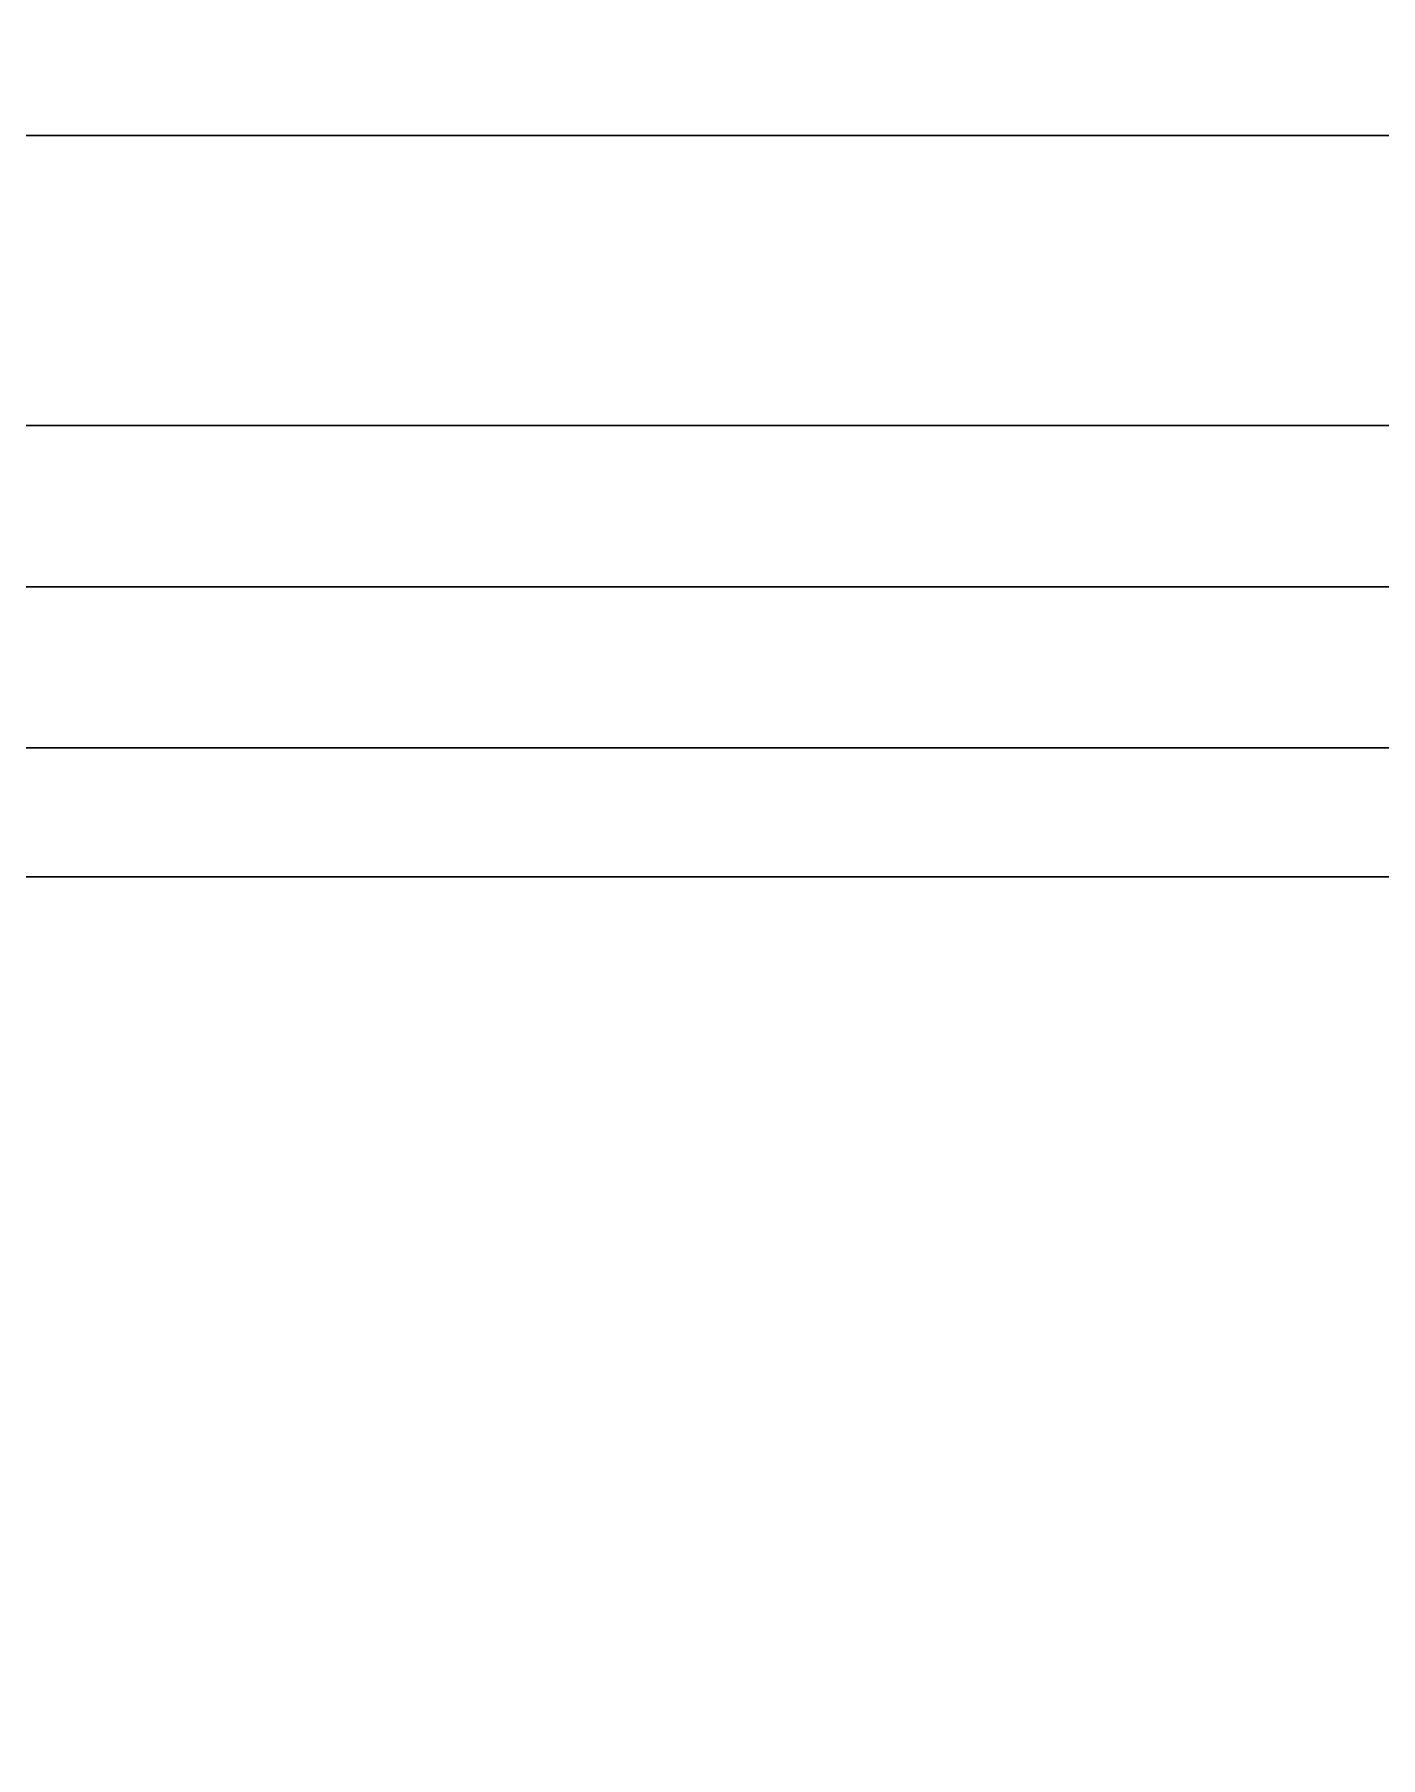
# Model space of a CAD drawing. Extents: x 0 to 6014, y -2453 to 0.
# Drawn here: x 331.5 to 415, y -1572.6 to -1465.7 of the extents above; entities that cross this region are included whole.
import ezdxf

# ---------------------------------------------------------------- set-up
doc = ezdxf.new("R2010")
doc.units = 0
for name, color, linetype in [('LAYER0', 7, 'CONTINUOUS'), ('LAYER1', 7, 'CONTINUOUS'), ('LAYER506', 254, 'CONTINUOUS'), ('LAYER606', 7, 'CONTINUOUS'), ('LAYER607', 7, 'CONTINUOUS'), ('LAYER610', 7, 'CONTINUOUS'), ('LAYER621', 254, 'CONTINUOUS')]:
    doc.layers.add(name, color=color, linetype=linetype)

msp = doc.modelspace()

# ---------------------------------------------------------------- linework, layer by layer
at = {"layer": 'LAYER0'}
for points, invisible_edges in [([(1065, -10), (0, -1840), (0, -10), (1065, -10)], 1), ([(0, -1840), (1065, -10), (1065, -265), (0, -1840)], 5), ([(2107, -1840, 5), (0, -10, 5), (0, -1840, 5), (2107, -1840, 5)], 1), ([(0, -10, 5), (2107, -1840, 5), (1065, -265, 5), (0, -10, 5)], 7), ([(0, -1840), (1065, -265), (2107, -1840), (0, -1840)], 3)]:
    msp.add_3dface(points, dxfattribs=dict(at, invisible_edges=invisible_edges))
at = {"layer": 'LAYER506', "invisible_edges": 1}
for points in [[(97, -1500, 2293), (2247, -1518, 2293), (97, -1518, 2293), (97, -1500, 2293)], [(2247, -1518, 2293), (97, -1500, 2293), (2247, -1500, 2293), (2247, -1518, 2293)], [(2247, -1500, 2363), (97, -1518, 2363), (2247, -1518, 2363), (2247, -1500, 2363)], [(97, -1518, 2363), (2247, -1500, 2363), (97, -1500, 2363), (97, -1518, 2363)], [(97, -1500, 2293), (2247, -1500, 2363), (2247, -1500, 2293), (97, -1500, 2293)], [(2247, -1500, 2363), (97, -1500, 2293), (97, -1500, 2363), (2247, -1500, 2363)], [(97, -1518, 2363), (2247, -1518, 2293), (2247, -1518, 2363), (97, -1518, 2363)], [(2247, -1518, 2293), (97, -1518, 2363), (97, -1518, 2293), (2247, -1518, 2293)]]:
    msp.add_3dface(points, dxfattribs=at)
at = {"layer": 'LAYER606', "invisible_edges": 1}
for points in [[(265, -1690, 156), (899, -1490, 156), (899, -1690, 156), (265, -1690, 156)], [(899, -1490, 156), (265, -1690, 156), (265, -1490, 156), (899, -1490, 156)], [(265, -1490, 174), (899, -1490, 156), (265, -1490, 156), (265, -1490, 174)], [(899, -1490, 156), (265, -1490, 174), (899, -1490, 174), (899, -1490, 156)], [(265, -1490, 174), (899, -1690, 174), (899, -1490, 174), (265, -1490, 174)], [(899, -1690, 174), (265, -1490, 174), (265, -1690, 174), (899, -1690, 174)]]:
    msp.add_3dface(points, dxfattribs=at)
at = {"layer": 'LAYER607', "invisible_edges": 1}
for points in [[(899, -1690, 2292), (265, -1490, 2292), (265, -1690, 2292), (899, -1690, 2292)], [(265, -1490, 2292), (899, -1690, 2292), (899, -1490, 2292), (265, -1490, 2292)], [(899, -1490, 2274), (265, -1490, 2292), (899, -1490, 2292), (899, -1490, 2274)], [(265, -1490, 2292), (899, -1490, 2274), (265, -1490, 2274), (265, -1490, 2292)], [(899, -1490, 2274), (265, -1690, 2274), (265, -1490, 2274), (899, -1490, 2274)], [(265, -1690, 2274), (899, -1490, 2274), (899, -1690, 2274), (265, -1690, 2274)]]:
    msp.add_3dface(points, dxfattribs=at)
at = {"layer": 'LAYER610', "invisible_edges": 1}
for points in [[(899, -1690, 407), (265, -1510, 407), (265, -1690, 407), (899, -1690, 407)], [(265, -1510, 407), (899, -1690, 407), (899, -1510, 407), (265, -1510, 407)], [(899, -1510, 389), (265, -1510, 407), (899, -1510, 407), (899, -1510, 389)], [(265, -1510, 407), (899, -1510, 389), (265, -1510, 389), (265, -1510, 407)], [(899, -1510, 389), (265, -1690, 389), (265, -1510, 389), (899, -1510, 389)], [(265, -1690, 389), (899, -1510, 389), (899, -1690, 389), (265, -1690, 389)]]:
    msp.add_3dface(points, dxfattribs=at)
at = {"layer": 'LAYER621', "invisible_edges": 1}
for points in [[(580.5, -1472, 158), (249, -1490, 158), (249, -1472, 158), (580.5, -1472, 158)], [(249, -1490, 158), (580.5, -1472, 158), (580.5, -1490, 158), (249, -1490, 158)], [(580.5, -1490, 2290), (249, -1472, 2290), (249, -1490, 2290), (580.5, -1490, 2290)], [(249, -1472, 2290), (580.5, -1490, 2290), (580.5, -1472, 2290), (249, -1472, 2290)], [(249, -1472, 2290), (580.5, -1472, 158), (249, -1472, 158), (249, -1472, 2290)], [(580.5, -1472, 158), (249, -1472, 2290), (580.5, -1472, 2290), (580.5, -1472, 158)], [(580.5, -1490, 2290), (249, -1490, 158), (580.5, -1490, 158), (580.5, -1490, 2290)], [(249, -1490, 158), (580.5, -1490, 2290), (249, -1490, 2290), (249, -1490, 158)]]:
    msp.add_3dface(points, dxfattribs=at)

# ---------------------------------------------------------------- meshes
at = {"layer": 'LAYER1'}
mesh = msp.add_polymesh((11, 2), dxfattribs=at)
for k, corner in enumerate([(2257, -1690, 2334), (2257, -2453, 2334), (150, -1690, 2334), (2257, -1690, 2334), (150, -160, 2334), (150, -1690, 2334), (915, -160, 2334), (150, -160, 2334), (915, -415, 2334), (915, -160, 2334), (1660, -415, 2334), (915, -415, 2334), (1660, -150, 2334), (1660, -415, 2334), (4435, -150, 2334), (1660, -150, 2334), (4435, -790, 2334), (4435, -150, 2334), (6013.688, -790, 2334), (4435, -790, 2334), (6013.688, -640, 2334), (4585, -640, 2334)]):
    mesh.set_mesh_vertex(divmod(k, 2), corner)

doc.saveas('drawing.dxf')
